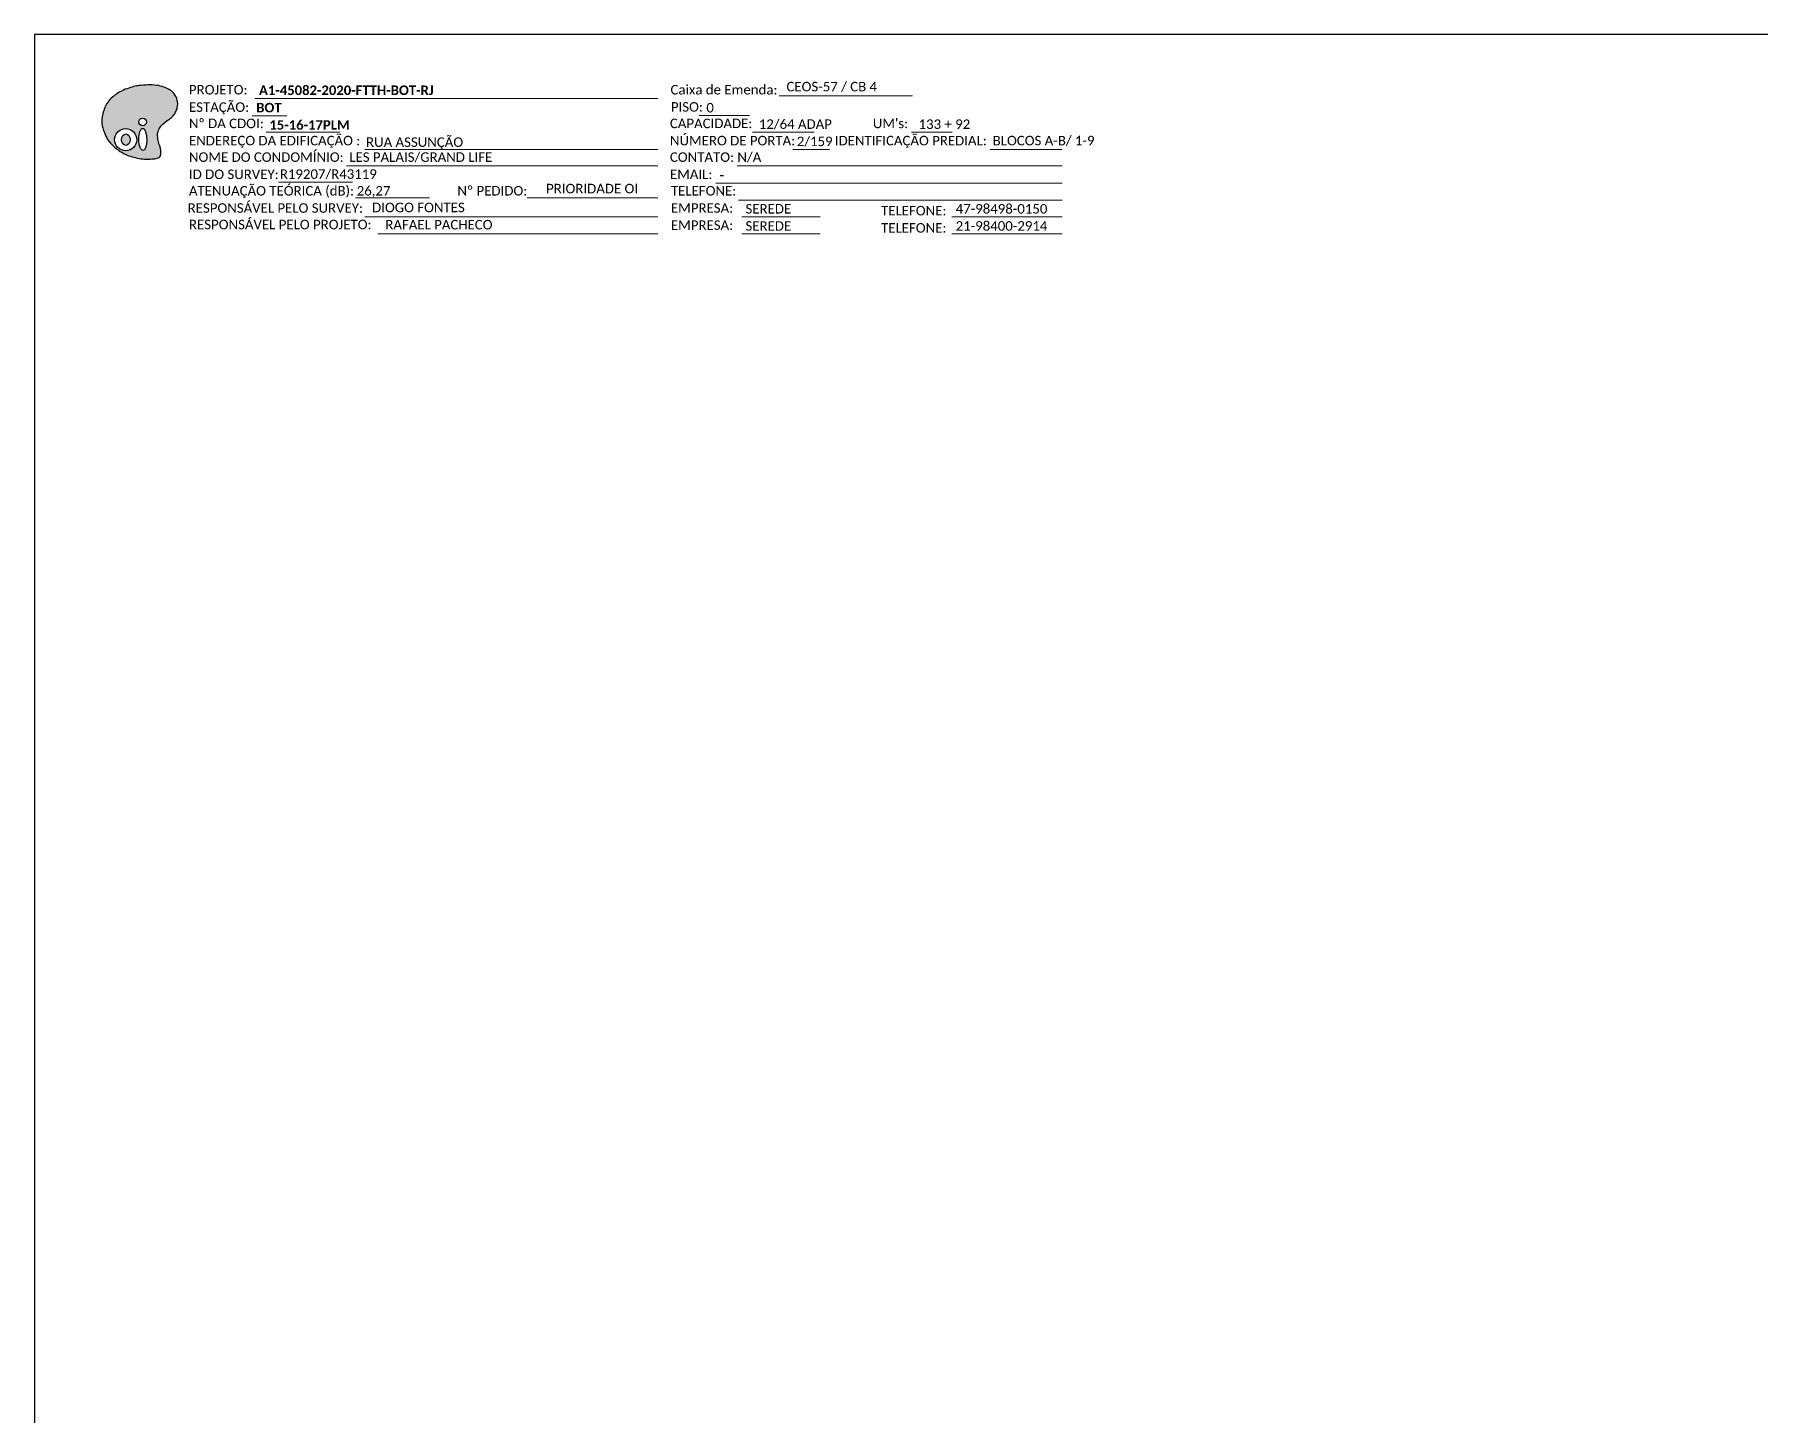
# Model space of a CAD drawing. Header units: inches. Extents: x 10034 to 13570, y 6075 to 9325.
# Drawn here: x 10034.1 to 10359.4, y 9064.7 to 9324.9 of the extents above; entities that cross this region are included whole.
import ezdxf
from ezdxf.enums import TextEntityAlignment as Align

# ---------------------------------------------------------------- set-up
doc = ezdxf.new("R2010")
doc.units = ezdxf.units.IN
doc.header["$MEASUREMENT"] = 0
doc.styles.add('WMF-Calibri0', font='CALIBRI.TTF')
doc.styles.add('WMF-Calibri1', font='CALIBRIB.TTF')

# ---------------------------------------------------------------- blocks, each defined once
blk = doc.blocks.new('OI')
h = blk.add_hatch(color=40)
edge = h.paths.add_edge_path()
edge.add_spline(control_points=[(4.35, -0.67), (3.92, -0.99), (3.26, -1.5), (2.81, -2.59), (2.9, -3.5), (3.06, -4.27), (3.31, -4.85), (3.37, -5.39), (3.4, -5.88), (3.2, -6.4), (2.54, -6.61), (1.65, -6.63), (0.55, -6.67), (-0.56, -6.42), (-1.61, -6.14), (-2.77, -5.61), (-3.92, -4.77), (-4.89, -3.7), (-5.34, -2.65), (-5.6, -1.94), (-5.85, -0.96), (-5.71, 0.47), (-5.1, 2.02), (-4.14, 3.02), (-3.3, 3.61), (-2.37, 4.16), (-1.36, 4.44), (-0.56, 4.7), (0.79, 4.85), (2.24, 4.97), (3.79, 4.57), (4.67, 4.21), (5.44, 3.65), (5.76, 2.99), (6.03, 2.21), (6.01, 1.46), (5.72, 0.64), (5.31, 0.08), (4.88, -0.38), (4.51, -0.55), (4.35, -0.67)], knot_values=[0, 0, 0, 0, 1.60434, 2.417191, 3.427595, 4.282808, 4.776746, 5.304182, 5.888771, 6.258406, 6.858137, 7.79129, 8.986195, 10.124242, 11.187857, 12.242908, 13.953784, 15.414161, 16.515391, 17.349188, 17.675853, 19.552021, 21.515531, 22.568638, 23.63245, 24.621084, 25.782718, 26.745347, 27.142653, 29.870543, 31.004649, 31.921532, 32.709589, 33.801391, 34.042471, 35.192333, 35.971461, 36.628871, 37.254359, 37.836911, 37.836911, 37.836911, 37.836911], degree=3, periodic=0)
h.paths.add_polyline_path([(1.13, -0.87, -1), (-0.04, -0.87, -1)], flags=16)
edge = h.paths.add_edge_path(flags=16)
edge.add_ellipse((0.56, -3.59), major_axis=(-0.02, 1.71), ratio=0.361305, start_angle=0, end_angle=360)
h.paths.add_polyline_path([(-0.36, -3.62, -1), (-3.8, -3.62, -1)], flags=16)
edge = h.paths.add_edge_path(flags=0)
edge.add_ellipse((-2.08, -3.62), major_axis=(0, 0.885), ratio=0.758294, start_angle=0, end_angle=360)
at = {"color": 40}
for centre, radius in [((-2.08, -3.62), 1.72), ((0.54, -0.87), 0.587)]:
    blk.add_circle(centre, radius, dxfattribs=at)
blk.add_ellipse((0.56, -3.59), major_axis=(-0.02, 1.71), ratio=0.361305, dxfattribs=at)
blk.add_ellipse((-2.08, -3.62), major_axis=(0, 0.885), ratio=0.758294, start_param=-3.141592653589792, end_param=3.141592653589792, dxfattribs=at)
at = {"color": 40, "start_tangent": (-0.800898, -0.598801), "end_tangent": (-0.800898, -0.598801)}
blk.add_spline([(4.35, -0.67), (3.2, -1.78), (2.9, -2.54), (2.92, -3.55), (3.12, -4.38), (3.28, -4.85), (3.37, -5.37), (3.35, -5.95), (3.2, -6.29), (2.66, -6.55), (1.73, -6.63), (0.54, -6.62), (-0.58, -6.41), (-1.6, -6.11), (-2.56, -5.67), (-3.95, -4.67), (-4.89, -3.56), (-5.37, -2.56), (-5.64, -1.78), (-5.72, -1.46), (-5.63, 0.42), (-4.84, 2.22), (-4.13, 2.99), (-3.27, 3.62), (-2.4, 4.09), (-1.3, 4.47), (-0.37, 4.72), (0.02, 4.77), (2.75, 4.8), (3.85, 4.53), (4.69, 4.16), (5.31, 3.68), (5.85, 2.73), (5.93, 2.5), (5.94, 1.35), (5.67, 0.62), (5.29, 0.08), (4.84, -0.36), (4.35, -0.67)], degree=3, dxfattribs=at)

msp = doc.modelspace()

# ---------------------------------------------------------------- linework, layer by layer
msp.add_lwpolyline([(10034.08, 8730.9), (10872.65, 8730.9), (10872.65, 9324.9), (10034.08, 9324.9), (10034.08, 8730.9)])
at = {"color": 7, "lineweight": 0}
for points in [[(10174.4, 9313.35), (10199.54, 9313.35)], [(10075.59, 9312.86), (10151.57, 9312.86)], [(10075.08, 9309.58), (10081.63, 9309.58)], [(10077.74, 9306.51), (10091.68, 9306.51)], [(10159.36, 9309.62), (10168.84, 9309.62)], [(10169.41, 9306.51), (10181.03, 9306.51)], [(10199.35, 9306.51), (10207.02, 9306.51)], [(10096.31, 9303.27), (10151.57, 9303.27)], [(10177, 9303.27), (10183.94, 9303.27)], [(10214.17, 9303.27), (10227.73, 9303.27)], [(10092.9, 9300.16), (10151.57, 9300.16)], [(10166.53, 9300.16), (10227.75, 9300.16)], [(10080.06, 9297.1), (10094, 9297.1)], [(10162.49, 9296.92), (10227.75, 9296.92)], [(10094.59, 9294.13), (10108.54, 9294.13)], [(10126.93, 9294.14), (10151.42, 9294.14)], [(10127.43, 9294.14), (10151.58, 9294.14)], [(10166.77, 9293.69), (10227.75, 9293.69)], [(10096.31, 9290.58), (10151.57, 9290.58)], [(10167.38, 9290.58), (10182.18, 9290.58)], [(10206.98, 9290.58), (10227.75, 9290.58)], [(10098.8, 9287.34), (10151.57, 9287.34)], [(10167.38, 9287.34), (10182.18, 9287.34)], [(10206.98, 9287.34), (10227.75, 9287.34)]]:
    msp.add_lwpolyline(points, dxfattribs=at)

# ---------------------------------------------------------------- block references
at = {"color": 7, "xscale": 1.213923925163966, "yscale": 1.213923925163726, "zscale": 1.213923925163967, "rotation": 0.1532896023734424}
msp.add_blockref('OI', (10053.79, 9309.49), dxfattribs=at)

# ---------------------------------------------------------------- texts
at = {"color": 7, "lineweight": 0, "style": 'WMF-Calibri0'}
for s, height, p in [('PROJETO:', 1.793, (10063.19, 9313.61)), ('Caixa de Emenda:', 1.7927, (10153.95, 9313.61)), ('ESTAÇÃO:', 1.793, (10063.19, 9310.33)), ('PISO:', 1.793, (10154.02, 9310.37)), ('Nº DA CDOI:', 1.7927, (10063.19, 9307.26)), ('CAPACIDADE:', 1.7927, (10153.84, 9307.26)), ("UM's:", 1.793, (10192.08, 9307.26)), ('ENDEREÇO DA EDIFICAÇÃO :', 1.7927, (10063.19, 9304.02)), ('NOME DO CONDOMÍNIO:', 1.7927, (10063.19, 9300.91)), ('NÚMERO DE PORTA:', 1.7927, (10153.84, 9304.02)), ('IDENTIFICAÇÃO PREDIAL:', 1.7927, (10184.92, 9304.02)), ('BLOCOS A-B/ 1-9', 1.7927, (10214.67, 9304.02)), ('LES PALAIS/GRAND LIFE', 1.7927, (10093.41, 9300.91)), ('CONTATO: N/A', 1.7927, (10153.84, 9300.91)), ('ATENUAÇÃO TEÓRICA (dB):', 1.7927, (10063.19, 9294.56)), ('ID DO SURVEY:', 1.7927, (10063.19, 9297.67)), ('EMAIL:', 1.793, (10153.84, 9297.67)), ('RESPONSÁVEL PELO SURVEY:', 1.7927, (10062.95, 9291.32)), ('26,27', 1.793, (10094.81, 9294.56)), ('Nº PEDIDO:', 1.793, (10113.78, 9294.57)), ('TELEFONE:', 1.793, (10154.02, 9294.56)), ('RESPONSÁVEL PELO PROJETO:', 1.7927, (10063.19, 9288.21)), ('EMPRESA:', 1.793, (10154.02, 9291.32)), ('TELEFONE:', 1.793, (10193.63, 9290.82)), ('EMPRESA:', 1.793, (10154.02, 9288.09)), ('TELEFONE:', 1.793, (10193.63, 9287.58))]:
    msp.add_text(s, height=height, dxfattribs=at).set_placement(p)
at = {"color": 7, "linetype": 'Continuous'}
for s, height, style, p in [('A1-45082-2020-FTTH-BOT-RJ', 1.7927, 'WMF-Calibri1', (10076.39, 9313.51)), ('CEOS-57 / CB 4', 1.7927, 'WMF-Calibri0', (10175.8, 9314.19)), ('BOT', 1.793, 'WMF-Calibri1', (10075.87, 9310.23)), ('0', 1.79, 'WMF-Calibri0', (10160.71, 9310.22)), ('12/64 ADAP', 1.793, 'WMF-Calibri0', (10170.59, 9307.13)), ('133 + 92', 1.793, 'WMF-Calibri0', (10200.7, 9307.11)), ('RUA ASSUNÇÃO', 1.7927, 'WMF-Calibri0', (10096.57, 9303.73)), ('2/159', 1.793, 'WMF-Calibri0', (10177.75, 9303.87)), ('R19207/R43119', 1.7927, 'WMF-Calibri0', (10080.32, 9297.71)), ('-', 1.79, 'WMF-Calibri0', (10163.19, 9297.52)), ('DIOGO FONTES', 1.7927, 'WMF-Calibri0', (10097.71, 9291.42)), ('SEREDE', 1.793, 'WMF-Calibri0', (10168.08, 9291.17)), ('47-98498-0150', 1.7927, 'WMF-Calibri0', (10207.69, 9291.17)), ('RAFAEL PACHECO', 1.7927, 'WMF-Calibri0', (10100.2, 9288.18)), ('SEREDE', 1.793, 'WMF-Calibri0', (10168.08, 9287.94)), ('21-98400-2914', 1.7927, 'WMF-Calibri0', (10207.69, 9287.94))]:
    msp.add_text(s, height=height, dxfattribs=dict(at, style=style)).set_placement(p)
at = {"color": 7, "linetype": 'Continuous', "style": 'WMF-Calibri1'}
msp.add_text('15-16-17PLM', height=1.7927, dxfattribs=at).set_placement((10085.92, 9306.97), align=Align.CENTER)
at = {"color": 7, "style": 'WMF-Calibri0'}
msp.add_text('PRIORIDADE OI', height=1.7927, dxfattribs=at).set_placement((10130.5, 9294.98))

doc.saveas('drawing.dxf')
